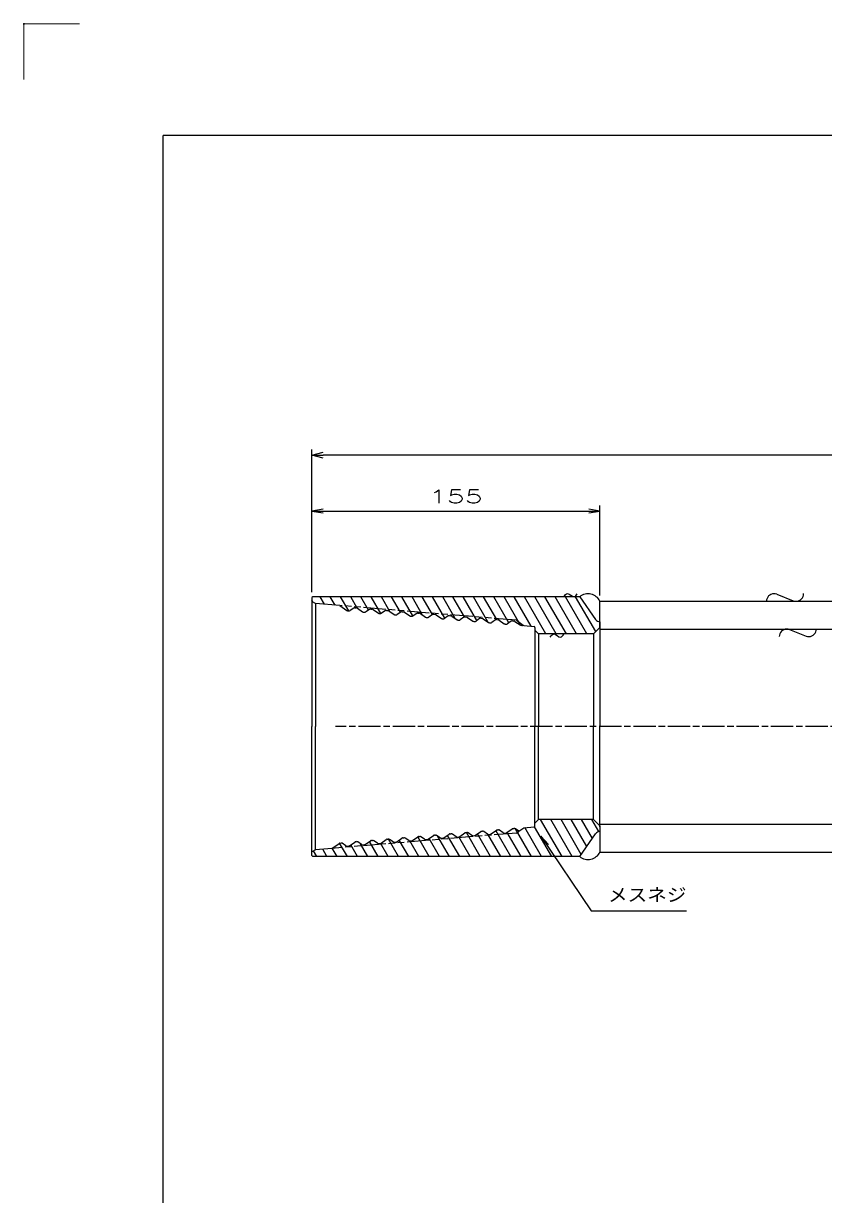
# Model space of a CAD drawing. Units: millimetres at full size, sheet at 1:1; details may follow other scales. Extents: x -1027 to 755, y 2526 to 3786.
# Drawn here: x -1027 to -597, y 3156 to 3786 of the extents above; entities that cross this region are included whole.
import ezdxf
from ezdxf.enums import TextEntityAlignment as Align

# ---------------------------------------------------------------- set-up
doc = ezdxf.new("R2010")
doc.units = ezdxf.units.MM
doc.header["$PDMODE"] = 32
doc.header["$PDSIZE"] = 0.5
doc.linetypes.add('CHAIN', pattern=[18.5, 12, -1.5, 3.5, -1.5])
doc.linetypes.add('CHAIN_DOUBLE_DASH', pattern=[23.5, 12, -1.5, 3.5, -1.5, 3.5, -1.5])
for name, color, linetype, lineweight in [('02細線', 81, 'Continuous', 25), ('06寸法注記', 7, 'Continuous', 25), ('1外形線', 7, 'Continuous', 25), ('7枠', 7, 'Continuous', 25), ('AM_VIEWS', 1, 'Continuous', 15), ('中心線', 1, 'CHAIN', 25), ('寸法線', 7, 'Continuous', 25), ('画層4', 6, 'CHAIN_DOUBLE_DASH', 25)]:
    doc.layers.add(name, color=color, linetype=linetype, lineweight=lineweight)
doc.styles.add('simplex.shx', font='')
doc.styles.get('simplex.shx').set_extended_font_data('simplex.shx')

# ---------------------------------------------------------------- blocks, each defined once
blk = doc.blocks.new('open_arrow')
at = {"color": 0, "linetype": 'Continuous', "lineweight": -2}
blk.add_lwpolyline([(7.5, 1.25), (0, 0), (7.5, -1.25)], dxfattribs=at)
blk = doc.blocks.new('nsurface')
at = {"color": 2, "linetype": 'Continuous', "lineweight": 25}
blk.add_line((1.8253, 1.2583), (4.8061, 0.0964), dxfattribs=at)
for centre, radius, start, end in [((1.339, 0.0108), 1.339, 158.70265, 180.46095), ((1.339, 0.0108), 1.339, 68.70265, 158.70265), ((5.299, 1.3608), 1.35, 248.70265, 338.70265), ((5.299, 1.3608), 1.35, 338.70265, 0.12509)]:
    blk.add_arc(centre, radius, start, end, dxfattribs=at)

msp = doc.modelspace()

# ---------------------------------------------------------------- linework, layer by layer
at = {"layer": '02細線'}
for p, q in [((-871.358, 3474.786), (-871.876, 3475.685)), ((-865.132, 3473.528), (-867.477, 3477.59)), ((-859.355, 3473.046), (-861.978, 3477.59)), ((-852.056, 3469.929), (-856.479, 3477.59)), ((-847.433, 3471.448), (-850.979, 3477.59)), ((-841.353, 3470.441), (-845.48, 3477.59)), ((-834.75, 3468.529), (-839.981, 3477.59)), ((-829.867, 3469.596), (-834.482, 3477.59)), ((-824.149, 3469.219), (-828.982, 3477.59)), ((-817.507, 3467.239), (-823.483, 3477.59)), ((-812.297, 3467.74), (-817.984, 3477.59)), ((-806.944, 3467.993), (-812.484, 3477.59)), ((-800.302, 3466.014), (-806.985, 3477.59)), ((-794.728, 3465.884), (-801.486, 3477.59)), ((-789.7, 3466.701), (-795.987, 3477.59)), ((-783.098, 3464.792), (-790.487, 3477.59)), ((-777.158, 3464.028), (-784.988, 3477.59)), ((-772.392, 3465.298), (-779.489, 3477.59)), ((-765.895, 3463.569), (-773.99, 3477.59)), ((-759.638, 3462.257), (-768.49, 3477.59)), ((-753.843, 3461.745), (-762.991, 3477.59)), ((-745.94, 3457.581), (-757.492, 3477.59)), ((-740.441, 3457.581), (-751.993, 3477.59)), ((-734.941, 3457.581), (-746.493, 3477.59)), ((-729.442, 3457.581), (-740.994, 3477.59)), ((-723.943, 3457.581), (-735.495, 3477.59)), ((-719.151, 3458.807), (-729.996, 3477.59)), ((-753.768, 3337.79), (-762.342, 3352.64)), ((-748.269, 3337.79), (-757.253, 3353.35)), ((-742.769, 3337.79), (-752.056, 3353.875)), ((-737.27, 3337.79), (-748.822, 3357.798)), ((-731.771, 3337.79), (-743.323, 3357.798)), ((-726.952, 3338.968), (-737.824, 3357.798)), ((-723.938, 3343.272), (-732.324, 3357.798)), ((-720.924, 3347.577), (-726.825, 3357.798)), ((-717.516, 3351.2), (-721.326, 3357.798)), ((-825.258, 3337.79), (-830.705, 3347.224)), ((-819.759, 3337.79), (-824.881, 3346.662)), ((-814.26, 3337.79), (-819.11, 3346.19)), ((-808.761, 3337.79), (-814.901, 3348.426)), ((-803.261, 3337.79), (-808.838, 3347.449)), ((-797.762, 3337.79), (-804.043, 3348.668)), ((-792.263, 3337.79), (-798.859, 3349.214)), ((-786.764, 3337.79), (-792.875, 3348.375)), ((-781.264, 3337.79), (-788.734, 3350.727)), ((-775.765, 3337.79), (-782.815, 3350.001)), ((-770.266, 3337.79), (-777.2, 3349.8)), ((-764.766, 3337.79), (-772.836, 3351.766)), ((-759.267, 3337.79), (-766.772, 3350.789)), ((-869.252, 3337.79), (-870.994, 3340.806)), ((-863.753, 3337.79), (-866.054, 3341.775)), ((-858.254, 3337.79), (-860.884, 3342.345)), ((-852.755, 3337.79), (-856.935, 3345.03)), ((-847.255, 3337.79), (-850.904, 3344.11)), ((-841.756, 3337.79), (-845.744, 3344.696)), ((-836.257, 3337.79), (-840.925, 3345.874)), ((-830.758, 3337.79), (-834.874, 3344.92))]:
    msp.add_line(p, q, dxfattribs=at)
at = {"layer": '06寸法注記'}
for p, q in [((-871.876, 3480.09), (-871.876, 3526.713)), ((-871.876, 3523.713), (-716.876, 3523.713)), ((-716.876, 3478.19), (-716.876, 3526.713))]:
    msp.add_line(p, q, dxfattribs=at)
msp.add_lwpolyline([(-748.74, 3348.69), (-721.601, 3308.557), (-715.601, 3308.557), (-670.27, 3308.557)], dxfattribs=at)
at = {"layer": '1外形線'}
for p, q in [((-871.376, 3477.59), (-871.876, 3477.09)), ((-871.876, 3477.09), (-871.876, 3475.09)), ((-871.876, 3475.09), (-871.876, 3407.69)), ((-869.883, 3473.924), (-871.876, 3475.09)), ((-727.776, 3477.59), (-871.376, 3477.59)), ((-856.876, 3472.84), (-869.883, 3473.924)), ((-869.883, 3473.924), (-869.883, 3407.69)), ((-856.876, 3472.84), (-853.031, 3470.147)), ((-727.776, 3477.59), (-719.213, 3465.36)), ((-716.876, 3464.084), (-716.876, 3475.19)), ((-716.876, 3475.19), (-505.662, 3475.19)), ((-852.54, 3469.97), (-851.972, 3469.922)), ((-849.346, 3471.478), (-851.315, 3470.1)), ((-848.689, 3471.656), (-847.865, 3471.587)), ((-847.375, 3471.41), (-844.564, 3469.442)), ((-844.073, 3469.264), (-843.505, 3469.217)), ((-840.879, 3470.773), (-842.848, 3469.394)), ((-840.222, 3470.95), (-839.398, 3470.881)), ((-838.908, 3470.704), (-836.097, 3468.736)), ((-835.606, 3468.559), (-835.038, 3468.511)), ((-832.412, 3470.067), (-834.381, 3468.689)), ((-831.755, 3470.245), (-830.931, 3470.176)), ((-830.441, 3469.999), (-827.63, 3468.03)), ((-827.139, 3467.853), (-826.571, 3467.806)), ((-823.945, 3469.362), (-825.914, 3467.983)), ((-823.288, 3469.539), (-822.464, 3469.47)), ((-821.974, 3469.293), (-819.163, 3467.325)), ((-818.672, 3467.147), (-818.104, 3467.1)), ((-815.478, 3468.656), (-817.447, 3467.277)), ((-814.821, 3468.833), (-813.997, 3468.765)), ((-813.507, 3468.587), (-810.696, 3466.619)), ((-810.205, 3466.442), (-809.637, 3466.394)), ((-807.011, 3467.95), (-808.98, 3466.572)), ((-806.354, 3468.128), (-805.53, 3468.059)), ((-805.04, 3467.882), (-802.229, 3465.914)), ((-801.738, 3465.736), (-801.17, 3465.689)), ((-798.544, 3467.245), (-800.513, 3465.866)), ((-797.887, 3467.422), (-797.063, 3467.354)), ((-796.573, 3467.176), (-793.762, 3465.208)), ((-790.077, 3466.539), (-792.046, 3465.161)), ((-789.42, 3466.717), (-788.596, 3466.648)), ((-788.106, 3466.471), (-785.295, 3464.503)), ((-781.61, 3465.834), (-783.579, 3464.455)), ((-780.953, 3466.011), (-780.129, 3465.942)), ((-779.639, 3465.765), (-776.828, 3463.797)), ((-793.271, 3465.031), (-792.703, 3464.983)), ((-784.804, 3464.325), (-784.236, 3464.278)), ((-776.337, 3463.62), (-775.769, 3463.572)), ((-773.143, 3465.128), (-775.112, 3463.75)), ((-772.486, 3465.306), (-771.662, 3465.237)), ((-771.172, 3465.059), (-768.361, 3463.091)), ((-767.87, 3462.914), (-767.302, 3462.867)), ((-764.676, 3464.423), (-766.645, 3463.044)), ((-764.019, 3464.6), (-763.195, 3464.531)), ((-762.705, 3464.354), (-759.894, 3462.386)), ((-759.403, 3462.208), (-758.835, 3462.161)), ((-758.181, 3462.336), (-757.81, 3462.076)), ((-757.81, 3462.076), (-752.335, 3461.619)), ((-751.876, 3461.121), (-751.876, 3459.581)), ((-751.876, 3459.581), (-749.876, 3457.581)), ((-751.876, 3459.581), (-751.876, 3407.69)), ((-720.376, 3457.581), (-716.876, 3461.081)), ((-716.876, 3461.081), (-716.876, 3464.084)), ((-716.876, 3464.084), (-716.876, 3455.243)), ((-716.876, 3461.581), (-716.876, 3461.081)), ((-716.876, 3461.081), (-716.876, 3407.69)), ((-716.876, 3460.19), (-511.65, 3460.19)), ((-720.376, 3457.581), (-749.876, 3457.581)), ((-749.876, 3457.581), (-749.876, 3407.69)), ((-720.376, 3457.581), (-720.376, 3407.69)), ((-716.876, 3454.165), (-716.876, 3451.165)), ((-871.876, 3340.29), (-871.876, 3407.69)), ((-869.883, 3341.456), (-869.883, 3407.69)), ((-751.876, 3355.798), (-751.876, 3407.69)), ((-749.876, 3357.798), (-749.876, 3407.69)), ((-720.376, 3357.798), (-720.376, 3407.69)), ((-716.876, 3354.298), (-716.876, 3407.69)), ((-716.876, 3361.214), (-716.876, 3364.214)), ((-716.876, 3355.19), (-716.876, 3361.19)), ((-766.938, 3350.673), (-764.127, 3352.641)), ((-763.636, 3352.818), (-763.068, 3352.866)), ((-760.55, 3351.385), (-762.411, 3352.688)), ((-760.55, 3351.385), (-757.81, 3353.304)), ((-757.81, 3353.304), (-752.335, 3353.76)), ((-751.876, 3355.798), (-749.876, 3357.798)), ((-751.876, 3354.258), (-751.876, 3355.798)), ((-720.376, 3357.798), (-749.876, 3357.798)), ((-720.376, 3357.798), (-716.876, 3354.298)), ((-716.876, 3355.19), (-511.546, 3355.19)), ((-716.876, 3354.298), (-716.876, 3351.296)), ((-716.876, 3353.798), (-716.876, 3354.298)), ((-843.141, 3344.323), (-840.33, 3346.291)), ((-839.839, 3346.468), (-839.271, 3346.516)), ((-836.645, 3344.959), (-838.614, 3346.338)), ((-834.674, 3345.028), (-831.863, 3346.996)), ((-831.372, 3347.174), (-830.804, 3347.221)), ((-828.178, 3345.665), (-830.147, 3347.044)), ((-826.207, 3345.734), (-823.396, 3347.702)), ((-822.905, 3347.879), (-822.337, 3347.927)), ((-819.711, 3346.371), (-821.68, 3347.749)), ((-819.054, 3346.193), (-818.23, 3346.262)), ((-817.74, 3346.439), (-814.929, 3348.407)), ((-814.438, 3348.585), (-813.87, 3348.632)), ((-811.244, 3347.076), (-813.213, 3348.455)), ((-810.587, 3346.899), (-809.763, 3346.967)), ((-809.273, 3347.145), (-806.462, 3349.113)), ((-805.971, 3349.29), (-805.403, 3349.338)), ((-802.777, 3347.782), (-804.746, 3349.16)), ((-802.12, 3347.604), (-801.296, 3347.673)), ((-800.806, 3347.85), (-797.995, 3349.819)), ((-797.504, 3349.996), (-796.936, 3350.043)), ((-794.31, 3348.487), (-796.279, 3349.866)), ((-793.653, 3348.31), (-792.829, 3348.379)), ((-792.339, 3348.556), (-789.528, 3350.524)), ((-789.037, 3350.702), (-788.469, 3350.749)), ((-785.843, 3349.193), (-787.812, 3350.572)), ((-785.186, 3349.016), (-784.362, 3349.084)), ((-783.872, 3349.262), (-781.061, 3351.23)), ((-780.57, 3351.407), (-780.002, 3351.455)), ((-777.376, 3349.899), (-779.345, 3351.277)), ((-776.719, 3349.721), (-775.895, 3349.79)), ((-775.405, 3349.967), (-772.594, 3351.935)), ((-772.103, 3352.113), (-771.535, 3352.16)), ((-768.909, 3350.604), (-770.878, 3351.983)), ((-768.252, 3350.427), (-767.428, 3350.495)), ((-727.776, 3337.79), (-719.213, 3350.019)), ((-716.876, 3351.296), (-716.876, 3340.19)), ((-869.883, 3341.456), (-871.876, 3340.29)), ((-871.876, 3338.29), (-871.876, 3340.29)), ((-861.109, 3342.187), (-869.883, 3341.456)), ((-861.109, 3342.187), (-857.264, 3344.88)), ((-856.773, 3345.057), (-856.205, 3345.104)), ((-853.579, 3343.548), (-855.548, 3344.927)), ((-852.922, 3343.371), (-852.098, 3343.44)), ((-851.608, 3343.617), (-848.797, 3345.585)), ((-848.306, 3345.763), (-847.738, 3345.81)), ((-845.112, 3344.254), (-847.081, 3345.633)), ((-844.455, 3344.077), (-843.631, 3344.145)), ((-835.988, 3344.782), (-835.164, 3344.851)), ((-827.521, 3345.488), (-826.697, 3345.556)), ((-716.876, 3340.19), (-517.822, 3340.19)), ((-871.376, 3337.79), (-871.876, 3338.29)), ((-727.776, 3337.79), (-871.376, 3337.79))]:
    msp.add_line(p, q, dxfattribs=at)
for centre, radius, start, end in [((-723.314, 3471.903), 7.229, 27.04767, 128.11744), ((-852.457, 3470.966), 1, 235, 265.2364), ((-851.888, 3470.919), 1, 265.2364, 305), ((-848.772, 3470.659), 1, 85.2364, 125), ((-847.948, 3470.591), 1, 55, 85.2364), ((-843.99, 3470.261), 1, 235, 265.2364), ((-843.421, 3470.213), 1, 265.2364, 305), ((-840.305, 3469.954), 1, 85.2364, 125), ((-839.481, 3469.885), 1, 55, 85.2364), ((-835.523, 3469.555), 1, 235, 265.2364), ((-834.954, 3469.508), 1, 265.2364, 305), ((-831.838, 3469.248), 1, 85.2364, 125), ((-831.014, 3469.179), 1, 55, 85.2364), ((-827.056, 3468.85), 1, 235, 265.2364), ((-826.487, 3468.802), 1, 265.2364, 305), ((-823.371, 3468.542), 1, 85.2364, 125), ((-822.547, 3468.474), 1, 55, 85.2364), ((-818.589, 3468.144), 1, 235, 265.2364), ((-818.02, 3468.097), 1, 265.2364, 305), ((-814.904, 3467.837), 1, 85.2364, 125), ((-814.08, 3467.768), 1, 55, 85.2364), ((-810.122, 3467.438), 1, 235, 265.2364), ((-809.553, 3467.391), 1, 265.2364, 305), ((-806.437, 3467.131), 1, 85.2364, 125), ((-805.613, 3467.063), 1, 55, 85.2364), ((-801.655, 3466.733), 1, 235, 265.2364), ((-801.086, 3466.685), 1, 265.2364, 305), ((-797.97, 3466.426), 1, 85.2364, 125), ((-797.146, 3466.357), 1, 55, 85.2364), ((-789.503, 3465.72), 1, 85.2364, 125), ((-788.679, 3465.651), 1, 55, 85.2364), ((-781.036, 3465.015), 1, 85.2364, 125), ((-780.212, 3464.946), 1, 55, 85.2364), ((-793.188, 3466.027), 1, 235, 265.2364), ((-792.619, 3465.98), 1, 265.2364, 305), ((-784.721, 3465.322), 1, 235, 265.2364), ((-784.152, 3465.274), 1, 265.2364, 305), ((-776.254, 3464.616), 1, 235, 265.2364), ((-775.685, 3464.569), 1, 265.2364, 305), ((-772.569, 3464.309), 1, 85.2364, 125), ((-771.745, 3464.24), 1, 55, 85.2364), ((-767.787, 3463.91), 1, 235, 265.2364), ((-767.218, 3463.863), 1, 265.2364, 305), ((-764.102, 3463.603), 1, 85.2364, 125), ((-763.278, 3463.535), 1, 55, 85.2364), ((-759.32, 3463.205), 1, 235, 265.2364), ((-758.751, 3463.158), 1, 265.2364, 304.75128), ((-752.376, 3461.121), 0.5, 0, 85.2364), ((-716.756, 3467.081), 3, 215, 267.69783), ((-763.553, 3351.822), 1, 94.7636, 125), ((-762.984, 3351.869), 1, 55, 94.7636), ((-752.376, 3354.258), 0.5, 274.7636, 0), ((-839.756, 3345.472), 1, 94.7636, 125), ((-839.187, 3345.519), 1, 55, 94.7636), ((-831.289, 3346.177), 1, 94.7636, 125), ((-830.72, 3346.225), 1, 55, 94.7636), ((-822.822, 3346.883), 1, 94.7636, 125), ((-822.253, 3346.93), 1, 55, 94.7636), ((-819.137, 3347.19), 1, 235, 274.7636), ((-818.313, 3347.258), 1, 274.7636, 305), ((-814.355, 3347.588), 1, 94.7636, 125), ((-813.786, 3347.636), 1, 55, 94.7636), ((-810.67, 3347.895), 1, 235, 274.7636), ((-809.846, 3347.964), 1, 274.7636, 305), ((-805.888, 3348.294), 1, 94.7636, 125), ((-805.319, 3348.341), 1, 55, 94.7636), ((-802.203, 3348.601), 1, 235, 274.7636), ((-801.379, 3348.67), 1, 274.7636, 305), ((-797.421, 3348.999), 1, 94.7636, 125), ((-796.852, 3349.047), 1, 55, 94.7636), ((-793.736, 3349.307), 1, 235, 274.7636), ((-792.912, 3349.375), 1, 274.7636, 305), ((-788.954, 3349.705), 1, 94.7636, 125), ((-788.385, 3349.752), 1, 55, 94.7636), ((-785.269, 3350.012), 1, 235, 274.7636), ((-784.445, 3350.081), 1, 274.7636, 305), ((-780.487, 3350.411), 1, 94.7636, 125), ((-779.918, 3350.458), 1, 55, 94.7636), ((-776.802, 3350.718), 1, 235, 274.7636), ((-775.978, 3350.786), 1, 274.7636, 305), ((-772.02, 3351.116), 1, 94.7636, 125), ((-771.451, 3351.164), 1, 55, 94.7636), ((-768.335, 3351.423), 1, 235, 274.7636), ((-767.511, 3351.492), 1, 274.7636, 305), ((-716.756, 3348.298), 3, 92.30217, 145), ((-856.69, 3344.06), 1, 94.7636, 125), ((-856.121, 3344.108), 1, 55, 94.7636), ((-853.005, 3344.367), 1, 235, 274.7636), ((-852.181, 3344.436), 1, 274.7636, 305), ((-848.223, 3344.766), 1, 94.7636, 125), ((-847.654, 3344.813), 1, 55, 94.7636), ((-844.538, 3345.073), 1, 235, 274.7636), ((-843.714, 3345.142), 1, 274.7636, 305), ((-836.071, 3345.779), 1, 235, 274.7636), ((-835.247, 3345.847), 1, 274.7636, 305), ((-827.604, 3346.484), 1, 235, 274.7636), ((-826.78, 3346.553), 1, 274.7636, 305), ((-723.314, 3343.477), 7.229, 231.88256, 332.95233)]:
    msp.add_arc(centre, radius, start, end, dxfattribs=at)
for points in [[(-736.346, 3477.59), (-735.716, 3478.448), (-735.086, 3479.306), (-734.343, 3479.316), (-733.243, 3479.332), (-731.897, 3477.492), (-730.83, 3477.59), (-730.174, 3477.65), (-729.623, 3478.442), (-729.073, 3479.234)], [(-743.621, 3455.863), (-742.99, 3456.721), (-742.36, 3457.579), (-741.617, 3457.59), (-740.517, 3457.606), (-739.171, 3455.766), (-738.104, 3455.863), (-737.448, 3455.923), (-736.897, 3456.715), (-736.347, 3457.508)]]:
    msp.add_open_spline(points, degree=3, knots=[0, 0, 0, 0, 1, 1, 1, 2, 2, 2, 3, 3, 3, 3], dxfattribs=at)
at = {"layer": '7枠'}
for p in [(-951.809, 2555.803), (725.191, 3725.803)]:
    msp.add_line(p, (-951.809, 3725.803), dxfattribs=at)
at = {"layer": 'AM_VIEWS'}
for q in [(-1026.809, 3755.803), (-996.809, 3785.803)]:
    msp.add_line((-1026.809, 3785.803), q, dxfattribs=at)
at = {"layer": 'AM_VIEWS', "color": 7}
msp.add_point((-1026.809, 3785.803), dxfattribs=at)
at = {"layer": '中心線'}
msp.add_line((-113.381, 3407.69), (-859.1, 3407.69), dxfattribs=at)
at = {"layer": '寸法線', "color": 2}
for p, q in [((-871.876, 3480.09), (-871.876, 3556.742)), ((-871.876, 3553.742), (-865.876, 3555.349)), ((-865.876, 3552.134), (-871.876, 3553.742)), ((-871.876, 3553.742), (-865.876, 3553.742)), ((-259.213, 3553.742), (-865.876, 3553.742))]:
    msp.add_line(p, q, dxfattribs=at)
at = {"layer": '画層4'}
for p, q in [((-761.876, 3464.923), (-856.876, 3472.84)), ((-761.876, 3464.923), (-758.181, 3462.336)), ((-761.876, 3350.456), (-861.109, 3342.187)), ((-761.876, 3350.456), (-760.55, 3351.385))]:
    msp.add_line(p, q, dxfattribs=at)

# ---------------------------------------------------------------- block references
at = {"layer": '06寸法注記'}
for name, p, xscale, yscale in [('open_arrow', (-871.876, 3523.713), 0.8, 0.8), ('nsurface', (-627.281, 3475.156), 3, 3), ('nsurface', (-620.402, 3456.149), 3, 3)]:
    msp.add_blockref(name, p, dxfattribs=dict(at, xscale=xscale, yscale=yscale))
at = {"layer": '06寸法注記', "xscale": 0.8, "yscale": 0.8}
for p, rotation in [((-716.876, 3523.713), 180), ((-748.74, 3348.69), 304.1)]:
    msp.add_blockref('open_arrow', p, dxfattribs=dict(at, rotation=rotation))

# ---------------------------------------------------------------- texts
at = {"layer": '06寸法注記', "style": 'simplex.shx', "width": 1.6}
msp.add_text('155', height=7.038, dxfattribs=at).set_placement((-794.376, 3531.513), align=Align.MIDDLE_CENTER)
at = {"layer": '06寸法注記', "style": 'simplex.shx', "width": 1.1}
msp.add_text('メスネジ', height=7.038, dxfattribs=at).set_placement((-712.601, 3311.557), align=Align.BOTTOM_LEFT)

doc.saveas('drawing.dxf')
